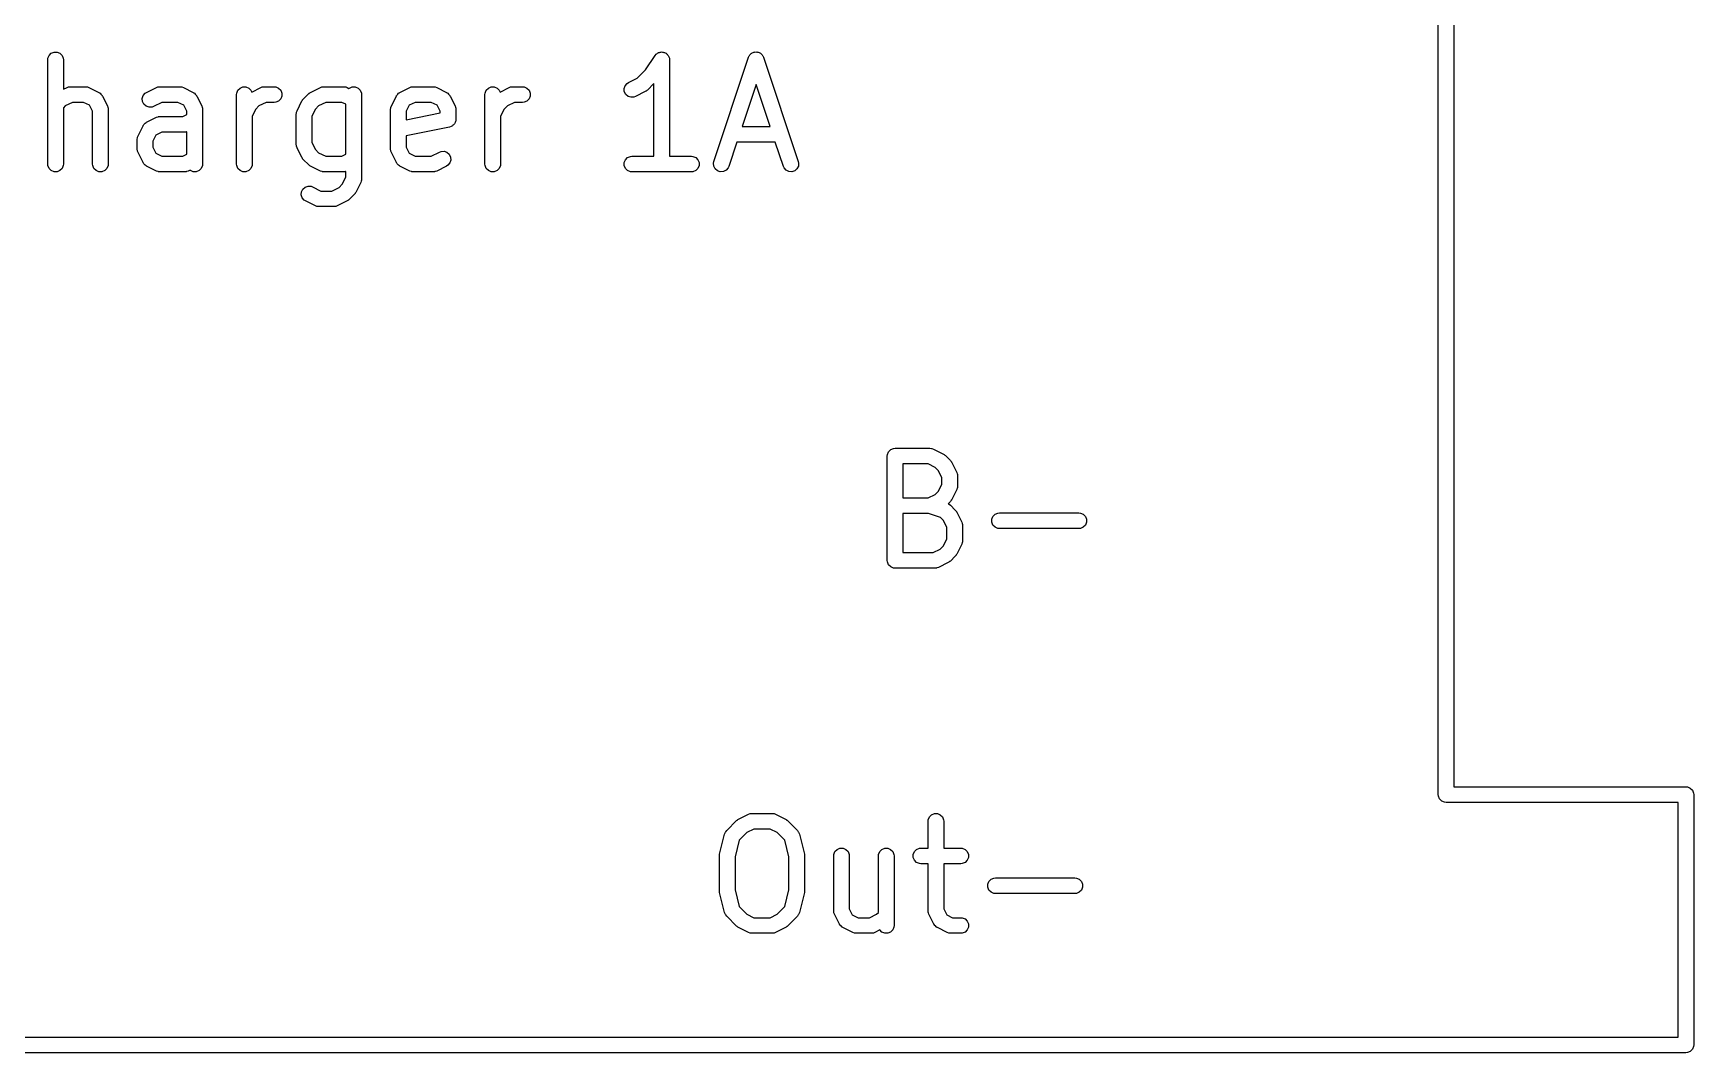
# Model space of a CAD drawing. Extents: x 2.5 to 13.9, y -9.4 to -3.9.
# Drawn here: x 10.702 to 11.329, y -9.245 to -8.86 of the extents above; entities that cross this region are included whole.
import ezdxf

# ---------------------------------------------------------------- set-up
doc = ezdxf.new("R2010")
doc.units = 0
doc.header["$MEASUREMENT"] = 0
doc.layers.add('BLACK', color=7, linetype='CONTINUOUS')

msp = doc.modelspace()

# ---------------------------------------------------------------- linework, layer by layer
at = {"layer": 'BLACK', "linetype": 'CONTINUOUS'}
for p, q in [((11.23215, -9.14777), (11.23215, -8.63989)), ((11.23806, -8.64285), (11.23806, -9.14481)), ((10.7079, -8.86876), (10.70871, -8.86794)), ((10.70871, -8.86794), (10.70978, -8.8675)), ((10.70978, -8.8675), (10.71093, -8.8675)), ((10.71093, -8.8675), (10.712, -8.86794)), ((10.712, -8.86794), (10.71281, -8.86876)), ((10.93723, -8.86815), (10.93744, -8.86794)), ((10.93744, -8.86794), (10.9377, -8.86783)), ((10.9377, -8.86783), (10.93794, -8.86767)), ((10.93794, -8.86767), (10.93823, -8.86761)), ((10.93823, -8.86761), (10.9385, -8.8675)), ((10.9385, -8.8675), (10.93879, -8.8675)), ((10.93879, -8.8675), (10.93907, -8.86745)), ((10.93907, -8.86745), (10.93936, -8.8675)), ((10.93936, -8.8675), (10.93965, -8.8675)), ((10.93965, -8.8675), (10.93992, -8.86761)), ((10.93992, -8.86761), (10.9402, -8.86767)), ((10.9402, -8.86767), (10.94045, -8.86783)), ((10.94045, -8.86783), (10.94072, -8.86794)), ((10.94072, -8.86794), (10.94092, -8.86815)), ((10.97289, -8.86807), (10.97308, -8.86797)), ((10.97308, -8.86797), (10.97324, -8.86783)), ((10.97324, -8.86783), (10.97359, -8.86772)), ((10.97359, -8.86772), (10.97392, -8.86755)), ((10.97392, -8.86755), (10.97413, -8.86754)), ((10.97413, -8.86754), (10.97433, -8.86747)), ((10.97433, -8.86747), (10.9747, -8.8675)), ((10.9747, -8.8675), (10.97507, -8.86747)), ((10.97507, -8.86747), (10.97527, -8.86754)), ((10.97527, -8.86754), (10.97548, -8.86755)), ((10.97548, -8.86755), (10.97581, -8.86772)), ((10.97581, -8.86772), (10.97616, -8.86783)), ((10.97616, -8.86783), (10.97632, -8.86797)), ((10.97632, -8.86797), (10.97651, -8.86807)), ((10.7074, -8.8704), (10.70746, -8.86982)), ((10.7074, -8.90977), (10.7074, -8.8704)), ((10.70746, -8.86982), (10.7079, -8.86876)), ((10.71281, -8.86876), (10.71325, -8.86982)), ((10.71325, -8.86982), (10.71331, -8.8704)), ((10.71331, -8.8704), (10.71331, -8.88156)), ((10.92983, -8.87735), (10.93303, -8.87414)), ((10.93303, -8.87414), (10.93662, -8.86876)), ((10.93662, -8.86876), (10.93699, -8.86831)), ((10.93662, -8.86876), (10.93662, -8.86876)), ((10.93662, -8.86876), (10.93662, -8.86876)), ((10.93662, -8.86876), (10.93662, -8.86876)), ((10.93699, -8.86831), (10.93723, -8.86815)), ((10.94092, -8.86815), (10.94116, -8.86831)), ((10.94116, -8.86831), (10.94133, -8.86855)), ((10.94133, -8.86855), (10.94153, -8.86876)), ((10.94153, -8.86876), (10.94164, -8.86903)), ((10.94164, -8.86903), (10.9418, -8.86927)), ((10.9418, -8.86927), (10.94186, -8.86955)), ((10.94186, -8.86955), (10.94197, -8.86982)), ((10.94197, -8.86982), (10.94203, -8.87039)), ((10.94203, -8.87039), (10.94203, -8.8704)), ((10.94203, -8.8704), (10.94203, -8.8704)), ((10.94203, -8.8704), (10.94203, -8.8704)), ((10.94203, -8.8704), (10.94203, -8.90682)), ((10.95877, -8.90883), (10.9719, -8.86946)), ((10.9719, -8.86946), (10.97213, -8.86894)), ((10.97213, -8.86894), (10.97227, -8.86878)), ((10.97227, -8.86878), (10.97236, -8.86859)), ((10.97236, -8.86859), (10.97264, -8.86835)), ((10.97264, -8.86835), (10.97289, -8.86807)), ((10.97651, -8.86807), (10.97675, -8.86835)), ((10.97675, -8.86835), (10.97703, -8.86859)), ((10.97703, -8.86859), (10.97712, -8.86878)), ((10.97712, -8.86878), (10.97726, -8.86894)), ((10.97726, -8.86894), (10.9775, -8.86946)), ((10.9775, -8.86946), (10.99062, -8.90883)), ((10.9249, -8.88128), (10.92526, -8.88018)), ((10.92526, -8.88018), (10.92602, -8.87931)), ((10.92602, -8.87931), (10.92651, -8.87901)), ((10.92651, -8.87901), (10.92983, -8.87735)), ((10.93612, -8.8794), (10.93367, -8.88186)), ((10.93612, -8.90682), (10.93612, -8.8794)), ((10.9747, -8.87974), (10.96942, -8.89557)), ((10.97997, -8.89557), (10.9747, -8.87974)), ((10.71331, -8.88156), (10.71466, -8.88088)), ((10.71668, -8.88647), (10.71398, -8.88782)), ((10.71466, -8.88088), (10.7152, -8.88067)), ((10.7152, -8.88067), (10.71531, -8.88067)), ((10.71531, -8.88067), (10.7154, -8.88063)), ((10.7154, -8.88063), (10.71598, -8.88057)), ((10.71598, -8.88057), (10.7216, -8.88057)), ((10.72091, -8.88647), (10.71668, -8.88647)), ((10.72315, -8.8876), (10.72091, -8.88647)), ((10.7216, -8.88057), (10.72218, -8.88063)), ((10.72218, -8.88063), (10.72228, -8.88067)), ((10.72228, -8.88067), (10.72238, -8.88067)), ((10.72238, -8.88067), (10.72292, -8.88088)), ((10.72292, -8.88088), (10.72667, -8.88276)), ((10.72667, -8.88276), (10.72677, -8.88282)), ((10.72677, -8.88282), (10.72682, -8.88283)), ((10.72682, -8.88283), (10.72687, -8.88288)), ((10.72687, -8.88288), (10.72716, -8.88306)), ((10.72716, -8.88306), (10.72741, -8.88334)), ((10.72741, -8.88334), (10.72769, -8.88359)), ((10.72769, -8.88359), (10.72787, -8.88388)), ((10.72787, -8.88388), (10.72792, -8.88393)), ((10.72792, -8.88393), (10.72793, -8.88398)), ((10.72793, -8.88398), (10.72799, -8.88408)), ((10.72799, -8.88408), (10.72987, -8.88783)), ((10.74305, -8.88503), (10.74341, -8.88393)), ((10.74313, -8.88618), (10.74305, -8.88503)), ((10.74364, -8.88721), (10.74313, -8.88618)), ((10.74341, -8.88393), (10.74417, -8.88306)), ((10.74417, -8.88306), (10.74466, -8.88276)), ((10.74466, -8.88276), (10.74841, -8.88088)), ((10.75042, -8.88647), (10.7473, -8.88804)), ((10.74841, -8.88088), (10.74895, -8.88067)), ((10.74895, -8.88067), (10.74905, -8.88067)), ((10.74905, -8.88067), (10.74915, -8.88063)), ((10.74915, -8.88063), (10.74973, -8.88057)), ((10.74973, -8.88057), (10.75722, -8.88057)), ((10.75653, -8.88647), (10.75042, -8.88647)), ((10.75877, -8.8876), (10.75653, -8.88647)), ((10.75722, -8.88057), (10.7578, -8.88063)), ((10.7578, -8.88063), (10.7579, -8.88067)), ((10.7579, -8.88067), (10.758, -8.88067)), ((10.758, -8.88067), (10.75855, -8.88088)), ((10.75855, -8.88088), (10.76229, -8.88276)), ((10.76229, -8.88276), (10.76239, -8.88282)), ((10.76239, -8.88282), (10.76244, -8.88283)), ((10.76244, -8.88283), (10.76249, -8.88288)), ((10.76249, -8.88288), (10.76278, -8.88306)), ((10.76278, -8.88306), (10.76303, -8.88334)), ((10.76303, -8.88334), (10.76331, -8.88359)), ((10.76331, -8.88359), (10.76349, -8.88388)), ((10.76349, -8.88388), (10.76354, -8.88393)), ((10.76354, -8.88393), (10.76355, -8.88398)), ((10.76355, -8.88398), (10.76362, -8.88408)), ((10.76362, -8.88408), (10.76549, -8.88783)), ((10.77864, -8.88352), (10.7787, -8.88295)), ((10.77864, -8.90977), (10.77864, -8.88352)), ((10.7787, -8.88295), (10.77914, -8.88188)), ((10.77914, -8.88188), (10.77996, -8.88107)), ((10.77996, -8.88107), (10.78102, -8.88063)), ((10.78102, -8.88063), (10.78217, -8.88063)), ((10.78217, -8.88063), (10.78324, -8.88107)), ((10.78324, -8.88107), (10.78405, -8.88188)), ((10.78405, -8.88188), (10.78435, -8.88259)), ((10.78435, -8.88259), (10.78778, -8.88088)), ((10.78979, -8.88647), (10.7871, -8.88782)), ((10.78778, -8.88088), (10.78832, -8.88067)), ((10.78832, -8.88067), (10.78842, -8.88067)), ((10.78842, -8.88067), (10.78852, -8.88063)), ((10.78852, -8.88063), (10.7891, -8.88057)), ((10.7891, -8.88057), (10.79285, -8.88057)), ((10.79285, -8.88647), (10.78979, -8.88647)), ((10.79285, -8.88057), (10.79342, -8.88063)), ((10.79342, -8.88642), (10.79285, -8.88647)), ((10.79342, -8.88063), (10.79449, -8.88107)), ((10.79449, -8.88598), (10.79342, -8.88642)), ((10.79449, -8.88107), (10.7953, -8.88188)), ((10.7953, -8.88516), (10.79449, -8.88598)), ((10.7953, -8.88188), (10.79574, -8.88295)), ((10.79574, -8.8841), (10.7953, -8.88516)), ((10.79574, -8.88295), (10.79574, -8.8841)), ((10.80145, -8.8897), (10.80333, -8.88595)), ((10.80333, -8.88595), (10.80348, -8.8857)), ((10.80348, -8.8857), (10.80351, -8.88563)), ((10.80351, -8.88563), (10.80358, -8.88555)), ((10.80358, -8.88555), (10.80364, -8.88546)), ((10.80364, -8.88546), (10.80369, -8.88541)), ((10.80369, -8.88541), (10.80388, -8.88518)), ((10.80388, -8.88518), (10.80576, -8.88331)), ((10.80576, -8.88331), (10.80598, -8.88312)), ((10.80598, -8.88312), (10.80603, -8.88306)), ((10.80603, -8.88306), (10.80612, -8.88301)), ((10.80612, -8.88301), (10.8062, -8.88294)), ((10.8062, -8.88294), (10.80627, -8.88291)), ((10.80627, -8.88291), (10.80652, -8.88276)), ((10.80652, -8.88276), (10.81027, -8.88088)), ((10.81229, -8.88647), (10.80959, -8.88782)), ((10.81027, -8.88088), (10.81081, -8.88067)), ((10.81081, -8.88067), (10.81092, -8.88067)), ((10.81092, -8.88067), (10.81102, -8.88063)), ((10.81102, -8.88063), (10.81159, -8.88057)), ((10.81159, -8.88057), (10.81909, -8.88057)), ((10.81839, -8.88647), (10.81229, -8.88647)), ((10.81989, -8.88722), (10.81839, -8.88647)), ((10.81909, -8.88057), (10.81967, -8.88063)), ((10.81967, -8.88063), (10.81977, -8.88067)), ((10.81977, -8.88067), (10.81987, -8.88067)), ((10.81987, -8.88067), (10.82041, -8.88088)), ((10.82041, -8.88088), (10.82106, -8.88121)), ((10.82106, -8.88121), (10.8212, -8.88107)), ((10.8212, -8.88107), (10.82227, -8.88063)), ((10.82227, -8.88063), (10.82342, -8.88063)), ((10.82342, -8.88063), (10.82448, -8.88107)), ((10.82448, -8.88107), (10.8253, -8.88188)), ((10.8253, -8.88188), (10.82574, -8.88295)), ((10.82574, -8.88295), (10.82579, -8.88352)), ((10.82579, -8.88352), (10.82579, -8.91539)), ((10.83707, -8.88783), (10.83895, -8.88408)), ((10.83895, -8.88408), (10.83901, -8.88398)), ((10.83901, -8.88398), (10.83902, -8.88393)), ((10.83902, -8.88393), (10.83907, -8.88388)), ((10.83907, -8.88388), (10.83926, -8.88359)), ((10.83926, -8.88359), (10.83954, -8.88334)), ((10.83954, -8.88334), (10.83978, -8.88306)), ((10.83978, -8.88306), (10.84007, -8.88288)), ((10.84007, -8.88288), (10.84013, -8.88283)), ((10.84013, -8.88283), (10.84017, -8.88282)), ((10.84017, -8.88282), (10.84027, -8.88276)), ((10.84027, -8.88276), (10.84402, -8.88088)), ((10.84604, -8.88647), (10.84379, -8.8876)), ((10.84402, -8.88088), (10.84456, -8.88067)), ((10.84456, -8.88067), (10.84466, -8.88067)), ((10.84466, -8.88067), (10.84476, -8.88063)), ((10.84476, -8.88063), (10.84534, -8.88057)), ((10.84534, -8.88057), (10.85284, -8.88057)), ((10.85214, -8.88647), (10.84604, -8.88647)), ((10.85439, -8.8876), (10.85214, -8.88647)), ((10.85284, -8.88057), (10.85341, -8.88063)), ((10.85341, -8.88063), (10.85351, -8.88067)), ((10.85351, -8.88067), (10.85362, -8.88067)), ((10.85362, -8.88067), (10.85416, -8.88088)), ((10.85416, -8.88088), (10.85791, -8.88276)), ((10.85791, -8.88276), (10.858, -8.88282)), ((10.858, -8.88282), (10.85805, -8.88283)), ((10.85805, -8.88283), (10.85811, -8.88288)), ((10.85811, -8.88288), (10.8584, -8.88306)), ((10.8584, -8.88306), (10.85864, -8.88334)), ((10.85864, -8.88334), (10.85892, -8.88359)), ((10.85892, -8.88359), (10.8591, -8.88388)), ((10.8591, -8.88388), (10.85915, -8.88393)), ((10.85915, -8.88393), (10.85917, -8.88398)), ((10.85917, -8.88398), (10.85923, -8.88408)), ((10.85923, -8.88408), (10.8611, -8.88783)), ((10.87238, -8.88352), (10.87244, -8.88295)), ((10.87238, -8.90977), (10.87238, -8.88352)), ((10.87244, -8.88295), (10.87288, -8.88188)), ((10.87288, -8.88188), (10.87369, -8.88107)), ((10.87369, -8.88107), (10.87476, -8.88063)), ((10.87476, -8.88063), (10.87591, -8.88063)), ((10.87591, -8.88063), (10.87698, -8.88107)), ((10.87698, -8.88107), (10.87779, -8.88188)), ((10.87779, -8.88188), (10.87809, -8.88259)), ((10.87809, -8.88259), (10.88151, -8.88088)), ((10.88353, -8.88647), (10.88083, -8.88782)), ((10.88151, -8.88088), (10.88205, -8.88067)), ((10.88205, -8.88067), (10.88216, -8.88067)), ((10.88216, -8.88067), (10.88226, -8.88063)), ((10.88226, -8.88063), (10.88283, -8.88057)), ((10.88283, -8.88057), (10.88658, -8.88057)), ((10.88658, -8.88647), (10.88353, -8.88647)), ((10.88658, -8.88057), (10.88716, -8.88063)), ((10.88716, -8.88642), (10.88658, -8.88647)), ((10.88716, -8.88063), (10.88822, -8.88107)), ((10.88822, -8.88598), (10.88716, -8.88642)), ((10.88822, -8.88107), (10.88904, -8.88188)), ((10.88904, -8.88516), (10.88822, -8.88598)), ((10.88904, -8.88188), (10.88948, -8.88295)), ((10.88948, -8.8841), (10.88904, -8.88516)), ((10.88948, -8.88295), (10.88948, -8.8841)), ((10.92498, -8.88243), (10.9249, -8.88128)), ((10.9255, -8.88346), (10.92498, -8.88243)), ((10.92637, -8.88421), (10.9255, -8.88346)), ((10.92746, -8.88458), (10.92637, -8.88421)), ((10.92861, -8.88449), (10.92746, -8.88458)), ((10.92915, -8.88429), (10.92861, -8.88449)), ((10.9329, -8.88241), (10.92915, -8.88429)), ((10.93315, -8.88226), (10.9329, -8.88241)), ((10.93322, -8.88223), (10.93315, -8.88226)), ((10.9333, -8.88216), (10.93322, -8.88223)), ((10.93339, -8.8821), (10.9333, -8.88216)), ((10.93344, -8.88205), (10.93339, -8.8821)), ((10.93367, -8.88186), (10.93344, -8.88205)), ((10.71398, -8.88782), (10.71331, -8.88849)), ((10.71331, -8.88849), (10.71331, -8.90977)), ((10.72428, -8.88984), (10.72315, -8.8876)), ((10.72428, -8.90977), (10.72428, -8.88984)), ((10.72987, -8.88783), (10.73008, -8.88837)), ((10.73008, -8.88837), (10.73008, -8.88847)), ((10.73008, -8.88847), (10.73012, -8.88857)), ((10.73012, -8.88857), (10.73018, -8.88915)), ((10.73018, -8.88915), (10.73018, -8.90977)), ((10.74451, -8.88796), (10.74364, -8.88721)), ((10.74561, -8.88833), (10.74451, -8.88796)), ((10.74466, -8.894), (10.74841, -8.89213)), ((10.74676, -8.88824), (10.74561, -8.88833)), ((10.7473, -8.88804), (10.74676, -8.88824)), ((10.74841, -8.89213), (10.74895, -8.89192)), ((10.74895, -8.89192), (10.74905, -8.89191)), ((10.74905, -8.89191), (10.74915, -8.89187)), ((10.74915, -8.89187), (10.74973, -8.89182)), ((10.74973, -8.89182), (10.7584, -8.89182)), ((10.7584, -8.89182), (10.7599, -8.89107)), ((10.7599, -8.88984), (10.75877, -8.8876)), ((10.7599, -8.89107), (10.7599, -8.88984)), ((10.76549, -8.88783), (10.7657, -8.88837)), ((10.7657, -8.88837), (10.7657, -8.88847)), ((10.7657, -8.88847), (10.76574, -8.88857)), ((10.76574, -8.88857), (10.7658, -8.88915)), ((10.7658, -8.88915), (10.7658, -8.90977)), ((10.7859, -8.88902), (10.78455, -8.89172)), ((10.78455, -8.89172), (10.78455, -8.90977)), ((10.7871, -8.88782), (10.7859, -8.88902)), ((10.80114, -8.89102), (10.8012, -8.89044)), ((10.80114, -8.90227), (10.80114, -8.89102)), ((10.8012, -8.89044), (10.80124, -8.89035)), ((10.80124, -8.89035), (10.80125, -8.89024)), ((10.80125, -8.89024), (10.80145, -8.8897)), ((10.8084, -8.88902), (10.80705, -8.89172)), ((10.80705, -8.89172), (10.80705, -8.90157)), ((10.80959, -8.88782), (10.8084, -8.88902)), ((10.81989, -8.90607), (10.81989, -8.88722)), ((10.83676, -8.88915), (10.83682, -8.88857)), ((10.83676, -8.90414), (10.83676, -8.88915)), ((10.83682, -8.88857), (10.83686, -8.88847)), ((10.83686, -8.88847), (10.83687, -8.88837)), ((10.83687, -8.88837), (10.83707, -8.88783)), ((10.84379, -8.8876), (10.84267, -8.88984)), ((10.84267, -8.88984), (10.84267, -8.89304)), ((10.84267, -8.89304), (10.85551, -8.89047)), ((10.85551, -8.88984), (10.85439, -8.8876)), ((10.85551, -8.89047), (10.85551, -8.88984)), ((10.8611, -8.88783), (10.86131, -8.88837)), ((10.86131, -8.88837), (10.86132, -8.88847)), ((10.86132, -8.88847), (10.86136, -8.88857)), ((10.86136, -8.88857), (10.86141, -8.88915)), ((10.86141, -8.8929), (10.86136, -8.89347)), ((10.86141, -8.88915), (10.86141, -8.8929)), ((10.87964, -8.88902), (10.87829, -8.89172)), ((10.87829, -8.89172), (10.87829, -8.90977)), ((10.88083, -8.88782), (10.87964, -8.88902)), ((10.74125, -8.89961), (10.74146, -8.89907)), ((10.74146, -8.89907), (10.74334, -8.89532)), ((10.74334, -8.89532), (10.7434, -8.89523)), ((10.7434, -8.89523), (10.74341, -8.89518)), ((10.74341, -8.89518), (10.74346, -8.89513)), ((10.74346, -8.89513), (10.74364, -8.89483)), ((10.74364, -8.89483), (10.74392, -8.89459)), ((10.74392, -8.89459), (10.74417, -8.89431)), ((10.74417, -8.89431), (10.74446, -8.89413)), ((10.74446, -8.89413), (10.74451, -8.89408)), ((10.74451, -8.89408), (10.74456, -8.89406)), ((10.74456, -8.89406), (10.74466, -8.894)), ((10.74818, -8.89885), (10.74705, -8.90109)), ((10.75042, -8.89772), (10.74818, -8.89885)), ((10.7591, -8.89772), (10.75042, -8.89772)), ((10.75968, -8.89767), (10.7591, -8.89772)), ((10.75977, -8.89763), (10.75968, -8.89767)), ((10.75988, -8.89762), (10.75977, -8.89763)), ((10.7599, -8.89761), (10.75988, -8.89762)), ((10.7599, -8.90607), (10.7599, -8.89761)), ((10.85904, -8.89579), (10.84267, -8.89907)), ((10.84267, -8.89907), (10.84267, -8.90345)), ((10.85959, -8.89562), (10.85904, -8.89579)), ((10.85984, -8.89546), (10.85959, -8.89562)), ((10.8601, -8.89535), (10.85984, -8.89546)), ((10.86031, -8.89514), (10.8601, -8.89535)), ((10.86055, -8.89498), (10.86031, -8.89514)), ((10.86071, -8.89474), (10.86055, -8.89498)), ((10.86092, -8.89454), (10.86071, -8.89474)), ((10.86103, -8.89427), (10.86092, -8.89454)), ((10.86119, -8.89402), (10.86103, -8.89427)), ((10.86125, -8.89374), (10.86119, -8.89402)), ((10.86136, -8.89347), (10.86125, -8.89374)), ((10.96942, -8.89557), (10.97997, -8.89557)), ((10.74115, -8.90039), (10.74121, -8.89982)), ((10.74115, -8.90414), (10.74115, -8.90039)), ((10.74121, -8.90472), (10.74115, -8.90414)), ((10.74121, -8.89982), (10.74125, -8.89972)), ((10.74125, -8.90482), (10.74121, -8.90472)), ((10.74125, -8.89972), (10.74125, -8.89961)), ((10.74125, -8.90492), (10.74125, -8.90482)), ((10.74146, -8.90546), (10.74125, -8.90492)), ((10.74334, -8.90921), (10.74146, -8.90546)), ((10.74705, -8.90109), (10.74705, -8.90345)), ((10.74705, -8.90345), (10.74818, -8.90569)), ((10.8012, -8.90285), (10.80114, -8.90227)), ((10.80124, -8.90294), (10.8012, -8.90285)), ((10.80125, -8.90305), (10.80124, -8.90294)), ((10.80145, -8.90359), (10.80125, -8.90305)), ((10.80333, -8.90734), (10.80145, -8.90359)), ((10.80705, -8.90157), (10.8084, -8.90427)), ((10.8084, -8.90427), (10.80959, -8.90547)), ((10.80959, -8.90547), (10.81229, -8.90682)), ((10.83682, -8.90472), (10.83676, -8.90414)), ((10.83686, -8.90482), (10.83682, -8.90472)), ((10.83687, -8.90492), (10.83686, -8.90482)), ((10.83707, -8.90546), (10.83687, -8.90492)), ((10.83895, -8.90921), (10.83707, -8.90546)), ((10.84267, -8.90345), (10.84379, -8.90569)), ((10.85214, -8.90682), (10.85527, -8.90525)), ((10.85527, -8.90525), (10.85581, -8.90505)), ((10.85581, -8.90505), (10.85696, -8.90496)), ((10.85696, -8.90496), (10.85805, -8.90533)), ((10.85805, -8.90533), (10.85892, -8.90608)), ((10.96745, -8.90147), (10.96438, -8.9107)), ((10.98194, -8.90147), (10.96745, -8.90147)), ((10.98502, -8.9107), (10.98194, -8.90147)), ((10.70746, -8.91034), (10.7074, -8.90977)), ((10.7079, -8.91141), (10.70746, -8.91034)), ((10.70871, -8.91222), (10.7079, -8.91141)), ((10.71281, -8.91141), (10.712, -8.91222)), ((10.71325, -8.91034), (10.71281, -8.91141)), ((10.71331, -8.90977), (10.71325, -8.91034)), ((10.72433, -8.91034), (10.72428, -8.90977)), ((10.72477, -8.91141), (10.72433, -8.91034)), ((10.72559, -8.91222), (10.72477, -8.91141)), ((10.72968, -8.91141), (10.72887, -8.91222)), ((10.73012, -8.91034), (10.72968, -8.91141)), ((10.73018, -8.90977), (10.73012, -8.91034)), ((10.7434, -8.90931), (10.74334, -8.90921)), ((10.74341, -8.90936), (10.7434, -8.90931)), ((10.74346, -8.90941), (10.74341, -8.90936)), ((10.74364, -8.9097), (10.74346, -8.90941)), ((10.74392, -8.90995), (10.74364, -8.9097)), ((10.74417, -8.91023), (10.74392, -8.90995)), ((10.74446, -8.91041), (10.74417, -8.91023)), ((10.74451, -8.91046), (10.74446, -8.91041)), ((10.74456, -8.91047), (10.74451, -8.91046)), ((10.74466, -8.91053), (10.74456, -8.91047)), ((10.74841, -8.91241), (10.74466, -8.91053)), ((10.74818, -8.90569), (10.75042, -8.90682)), ((10.75042, -8.90682), (10.7584, -8.90682)), ((10.7584, -8.90682), (10.7599, -8.90607)), ((10.7653, -8.91141), (10.76449, -8.91222)), ((10.76574, -8.91034), (10.7653, -8.91141)), ((10.7658, -8.90977), (10.76574, -8.91034)), ((10.7787, -8.91034), (10.77864, -8.90977)), ((10.77914, -8.91141), (10.7787, -8.91034)), ((10.77996, -8.91222), (10.77914, -8.91141)), ((10.78405, -8.91141), (10.78324, -8.91222)), ((10.78449, -8.91034), (10.78405, -8.91141)), ((10.78455, -8.90977), (10.78449, -8.91034)), ((10.80348, -8.90759), (10.80333, -8.90734)), ((10.80351, -8.90766), (10.80348, -8.90759)), ((10.80358, -8.90774), (10.80351, -8.90766)), ((10.80364, -8.90783), (10.80358, -8.90774)), ((10.80369, -8.90788), (10.80364, -8.90783)), ((10.80388, -8.90811), (10.80369, -8.90788)), ((10.80576, -8.90998), (10.80388, -8.90811)), ((10.80598, -8.91017), (10.80576, -8.90998)), ((10.80603, -8.91023), (10.80598, -8.91017)), ((10.80612, -8.91028), (10.80603, -8.91023)), ((10.8062, -8.91035), (10.80612, -8.91028)), ((10.80627, -8.91038), (10.8062, -8.91035)), ((10.80652, -8.91053), (10.80627, -8.91038)), ((10.81027, -8.91241), (10.80652, -8.91053)), ((10.81229, -8.90682), (10.81839, -8.90682)), ((10.81839, -8.90682), (10.81989, -8.90607)), ((10.83901, -8.90931), (10.83895, -8.90921)), ((10.83902, -8.90936), (10.83901, -8.90931)), ((10.83907, -8.90941), (10.83902, -8.90936)), ((10.83926, -8.9097), (10.83907, -8.90941)), ((10.83954, -8.90995), (10.83926, -8.9097)), ((10.83978, -8.91023), (10.83954, -8.90995)), ((10.84007, -8.91041), (10.83978, -8.91023)), ((10.84013, -8.91046), (10.84007, -8.91041)), ((10.84017, -8.91047), (10.84013, -8.91046)), ((10.84027, -8.91053), (10.84017, -8.91047)), ((10.84402, -8.91241), (10.84027, -8.91053)), ((10.84379, -8.90569), (10.84604, -8.90682)), ((10.84604, -8.90682), (10.85214, -8.90682)), ((10.85791, -8.91053), (10.85416, -8.91241)), ((10.8584, -8.91023), (10.85791, -8.91053)), ((10.85915, -8.90936), (10.8584, -8.91023)), ((10.85892, -8.90608), (10.85944, -8.90711)), ((10.85952, -8.90826), (10.85915, -8.90936)), ((10.85944, -8.90711), (10.85952, -8.90826)), ((10.87244, -8.91034), (10.87238, -8.90977)), ((10.87288, -8.91141), (10.87244, -8.91034)), ((10.87369, -8.91222), (10.87288, -8.91141)), ((10.87779, -8.91141), (10.87698, -8.91222)), ((10.87823, -8.91034), (10.87779, -8.91141)), ((10.87829, -8.90977), (10.87823, -8.91034)), ((10.92493, -8.90919), (10.92537, -8.90813)), ((10.92493, -8.91034), (10.92493, -8.90919)), ((10.92537, -8.91141), (10.92493, -8.91034)), ((10.92537, -8.90813), (10.92619, -8.90731)), ((10.92619, -8.91222), (10.92537, -8.91141)), ((10.92619, -8.90731), (10.92725, -8.90687)), ((10.92725, -8.90687), (10.92783, -8.90682)), ((10.92783, -8.90682), (10.93612, -8.90682)), ((10.94203, -8.90682), (10.95033, -8.90682)), ((10.95033, -8.90682), (10.9509, -8.90687)), ((10.9509, -8.90687), (10.95197, -8.90731)), ((10.95197, -8.90731), (10.95278, -8.90813)), ((10.95278, -8.91141), (10.95197, -8.91222)), ((10.95278, -8.90813), (10.95322, -8.90919)), ((10.95322, -8.91034), (10.95278, -8.91141)), ((10.95322, -8.90919), (10.95322, -8.91034)), ((10.95864, -8.9094), (10.95877, -8.90883)), ((10.95873, -8.91055), (10.95864, -8.9094)), ((10.95924, -8.91158), (10.95873, -8.91055)), ((10.96011, -8.91233), (10.95924, -8.91158)), ((10.96414, -8.91123), (10.96338, -8.9121)), ((10.96438, -8.9107), (10.96414, -8.91123)), ((10.98526, -8.91123), (10.98502, -8.9107)), ((10.98601, -8.9121), (10.98526, -8.91123)), ((10.99015, -8.91158), (10.98928, -8.91233)), ((10.99067, -8.91055), (10.99015, -8.91158)), ((10.99062, -8.90883), (10.99075, -8.9094)), ((10.99075, -8.9094), (10.99067, -8.91055)), ((10.70978, -8.91266), (10.70871, -8.91222)), ((10.71093, -8.91266), (10.70978, -8.91266)), ((10.712, -8.91222), (10.71093, -8.91266)), ((10.72665, -8.91266), (10.72559, -8.91222)), ((10.7278, -8.91266), (10.72665, -8.91266)), ((10.72887, -8.91222), (10.7278, -8.91266)), ((10.74895, -8.91262), (10.74841, -8.91241)), ((10.74905, -8.91262), (10.74895, -8.91262)), ((10.74915, -8.91266), (10.74905, -8.91262)), ((10.74973, -8.91272), (10.74915, -8.91266)), ((10.7591, -8.91272), (10.74973, -8.91272)), ((10.75968, -8.91266), (10.7591, -8.91272)), ((10.75977, -8.91262), (10.75968, -8.91266)), ((10.75988, -8.91262), (10.75977, -8.91262)), ((10.76042, -8.91241), (10.75988, -8.91262)), ((10.76107, -8.91208), (10.76042, -8.91241)), ((10.76121, -8.91222), (10.76107, -8.91208)), ((10.76227, -8.91266), (10.76121, -8.91222)), ((10.76342, -8.91266), (10.76227, -8.91266)), ((10.76449, -8.91222), (10.76342, -8.91266)), ((10.78102, -8.91266), (10.77996, -8.91222)), ((10.78217, -8.91266), (10.78102, -8.91266)), ((10.78324, -8.91222), (10.78217, -8.91266)), ((10.80451, -8.91845), (10.8056, -8.91809)), ((10.8056, -8.91809), (10.80675, -8.91817)), ((10.81081, -8.91262), (10.81027, -8.91241)), ((10.81092, -8.91262), (10.81081, -8.91262)), ((10.81102, -8.91266), (10.81092, -8.91262)), ((10.81159, -8.91272), (10.81102, -8.91266)), ((10.81909, -8.91272), (10.81159, -8.91272)), ((10.81734, -8.91859), (10.81854, -8.91739)), ((10.81854, -8.91739), (10.81989, -8.9147)), ((10.81967, -8.91266), (10.81909, -8.91272)), ((10.81977, -8.91262), (10.81967, -8.91266)), ((10.81987, -8.91262), (10.81977, -8.91262)), ((10.81989, -8.91261), (10.81987, -8.91262)), ((10.81989, -8.9147), (10.81989, -8.91261)), ((10.82548, -8.91671), (10.82361, -8.92046)), ((10.82569, -8.91617), (10.82548, -8.91671)), ((10.8257, -8.91607), (10.82569, -8.91617)), ((10.82574, -8.91597), (10.8257, -8.91607)), ((10.82579, -8.91539), (10.82574, -8.91597)), ((10.84456, -8.91262), (10.84402, -8.91241)), ((10.84466, -8.91262), (10.84456, -8.91262)), ((10.84476, -8.91266), (10.84466, -8.91262)), ((10.84534, -8.91272), (10.84476, -8.91266)), ((10.85284, -8.91272), (10.84534, -8.91272)), ((10.85341, -8.91266), (10.85284, -8.91272)), ((10.85351, -8.91262), (10.85341, -8.91266)), ((10.85362, -8.91262), (10.85351, -8.91262)), ((10.85416, -8.91241), (10.85362, -8.91262)), ((10.87476, -8.91266), (10.87369, -8.91222)), ((10.87591, -8.91266), (10.87476, -8.91266)), ((10.87698, -8.91222), (10.87591, -8.91266)), ((10.92725, -8.91266), (10.92619, -8.91222)), ((10.92783, -8.91272), (10.92725, -8.91266)), ((10.95033, -8.91272), (10.92783, -8.91272)), ((10.9509, -8.91266), (10.95033, -8.91272)), ((10.95197, -8.91222), (10.9509, -8.91266)), ((10.9612, -8.9127), (10.96011, -8.91233)), ((10.96235, -8.91262), (10.9612, -8.9127)), ((10.96338, -8.9121), (10.96235, -8.91262)), ((10.98704, -8.91262), (10.98601, -8.9121)), ((10.98819, -8.9127), (10.98704, -8.91262)), ((10.98928, -8.91233), (10.98819, -8.9127)), ((10.80304, -8.92139), (10.80312, -8.92024)), ((10.8034, -8.92248), (10.80304, -8.92139)), ((10.80312, -8.92024), (10.80364, -8.91921)), ((10.80416, -8.92335), (10.8034, -8.92248)), ((10.80364, -8.91921), (10.80451, -8.91845)), ((10.80465, -8.92366), (10.80416, -8.92335)), ((10.8084, -8.92553), (10.80465, -8.92366)), ((10.80675, -8.91817), (10.80729, -8.91838)), ((10.80729, -8.91838), (10.81042, -8.91994)), ((10.81042, -8.91994), (10.81465, -8.91994)), ((10.81465, -8.91994), (10.81734, -8.91859)), ((10.82041, -8.92366), (10.81666, -8.92553)), ((10.82066, -8.9235), (10.82041, -8.92366)), ((10.82073, -8.92347), (10.82066, -8.9235)), ((10.82081, -8.92341), (10.82073, -8.92347)), ((10.8209, -8.92335), (10.82081, -8.92341)), ((10.82095, -8.92329), (10.8209, -8.92335)), ((10.82118, -8.9231), (10.82095, -8.92329)), ((10.82305, -8.92123), (10.82118, -8.9231)), ((10.82324, -8.921), (10.82305, -8.92123)), ((10.8233, -8.92095), (10.82324, -8.921)), ((10.82336, -8.92086), (10.8233, -8.92095)), ((10.82342, -8.92078), (10.82336, -8.92086)), ((10.82345, -8.92071), (10.82342, -8.92078)), ((10.82361, -8.92046), (10.82345, -8.92071)), ((10.80894, -8.92574), (10.8084, -8.92553)), ((10.80904, -8.92575), (10.80894, -8.92574)), ((10.80914, -8.92579), (10.80904, -8.92575)), ((10.80972, -8.92584), (10.80914, -8.92579)), ((10.81534, -8.92584), (10.80972, -8.92584)), ((10.81592, -8.92579), (10.81534, -8.92584)), ((10.81602, -8.92575), (10.81592, -8.92579)), ((10.81612, -8.92574), (10.81602, -8.92575)), ((10.81666, -8.92553), (10.81612, -8.92574)), ((11.02429, -9.01943), (11.02474, -9.01836)), ((11.02474, -9.01836), (11.02555, -9.01755)), ((11.02555, -9.01755), (11.02661, -9.01711)), ((11.02661, -9.01711), (11.02719, -9.01705)), ((11.02719, -9.01705), (11.04031, -9.01705)), ((11.04031, -9.01705), (11.04089, -9.01711)), ((11.04089, -9.01711), (11.04099, -9.01715)), ((11.04099, -9.01715), (11.04109, -9.01716)), ((11.04109, -9.01716), (11.04163, -9.01736)), ((11.04163, -9.01736), (11.04538, -9.01924)), ((11.02424, -9.02), (11.02429, -9.01943)), ((11.02424, -9.05937), (11.02424, -9.02)), ((11.03962, -9.02296), (11.03014, -9.02296)), ((11.03014, -9.02296), (11.03014, -9.0358)), ((11.04231, -9.02431), (11.03962, -9.02296)), ((11.04351, -9.0255), (11.04231, -9.02431)), ((11.04538, -9.01924), (11.04563, -9.01939)), ((11.04563, -9.01939), (11.0457, -9.01942)), ((11.0457, -9.01942), (11.04579, -9.01949)), ((11.04579, -9.01949), (11.04587, -9.01955)), ((11.04587, -9.01955), (11.04593, -9.01961)), ((11.04593, -9.01961), (11.04615, -9.01979)), ((11.04615, -9.01979), (11.04803, -9.02167)), ((11.04803, -9.02167), (11.04821, -9.02189)), ((11.04821, -9.02189), (11.04827, -9.02194)), ((11.04827, -9.02194), (11.04833, -9.02203)), ((11.04833, -9.02203), (11.04839, -9.02211)), ((11.04839, -9.02211), (11.04842, -9.02219)), ((11.04842, -9.02219), (11.04858, -9.02243)), ((11.04858, -9.02243), (11.05045, -9.02618)), ((11.04486, -9.0282), (11.04351, -9.0255)), ((11.04351, -9.03325), (11.04486, -9.03056)), ((11.04486, -9.03056), (11.04486, -9.0282)), ((11.05045, -9.02618), (11.05066, -9.02672)), ((11.05066, -9.02672), (11.05067, -9.02683)), ((11.05067, -9.02683), (11.05071, -9.02693)), ((11.05071, -9.02693), (11.05077, -9.0275)), ((11.05077, -9.0275), (11.05077, -9.03125)), ((11.03014, -9.0358), (11.03962, -9.0358)), ((11.03962, -9.0358), (11.04231, -9.03445)), ((11.04231, -9.03445), (11.04351, -9.03325)), ((11.04803, -9.03709), (11.04716, -9.03796)), ((11.04821, -9.03686), (11.04803, -9.03709)), ((11.04827, -9.03681), (11.04821, -9.03686)), ((11.04833, -9.03672), (11.04827, -9.03681)), ((11.04839, -9.03664), (11.04833, -9.03672)), ((11.04842, -9.03657), (11.04839, -9.03664)), ((11.04858, -9.03632), (11.04842, -9.03657)), ((11.05045, -9.03257), (11.04858, -9.03632)), ((11.05066, -9.03203), (11.05045, -9.03257)), ((11.05067, -9.03193), (11.05066, -9.03203)), ((11.05071, -9.03183), (11.05067, -9.03193)), ((11.05077, -9.03125), (11.05071, -9.03183)), ((11.03984, -9.04171), (11.03014, -9.04171)), ((11.03014, -9.04171), (11.03014, -9.05642)), ((11.04434, -9.04321), (11.03984, -9.04171)), ((11.04539, -9.04425), (11.04434, -9.04321)), ((11.04716, -9.03796), (11.0474, -9.03806)), ((11.0474, -9.03806), (11.04748, -9.03813)), ((11.04748, -9.03813), (11.04758, -9.03817)), ((11.04758, -9.03817), (11.04803, -9.03854)), ((11.04803, -9.03854), (11.0499, -9.04041)), ((11.0499, -9.04041), (11.05009, -9.04064)), ((11.05009, -9.04064), (11.05015, -9.04069)), ((11.05015, -9.04069), (11.0502, -9.04078)), ((11.0502, -9.04078), (11.05027, -9.04086)), ((11.05027, -9.04086), (11.0503, -9.04093)), ((11.0503, -9.04093), (11.05045, -9.04118)), ((11.05045, -9.04118), (11.05233, -9.04493)), ((11.06366, -9.0438), (11.06411, -9.04274)), ((11.06411, -9.04274), (11.06492, -9.04192)), ((11.06492, -9.04192), (11.06598, -9.04148)), ((11.06598, -9.04148), (11.06656, -9.04142)), ((11.06656, -9.04142), (11.09656, -9.04142)), ((11.09656, -9.04142), (11.09713, -9.04148)), ((11.09713, -9.04148), (11.0982, -9.04192)), ((11.0982, -9.04192), (11.09901, -9.04274)), ((11.09901, -9.04274), (11.09945, -9.0438)), ((11.04674, -9.04695), (11.04539, -9.04425)), ((11.04674, -9.05118), (11.04674, -9.04695)), ((11.05233, -9.04493), (11.05254, -9.04547)), ((11.05254, -9.04547), (11.05254, -9.04558)), ((11.05254, -9.04558), (11.05258, -9.04568)), ((11.05258, -9.04568), (11.05264, -9.04625)), ((11.05264, -9.04625), (11.05264, -9.05188)), ((11.06366, -9.04495), (11.06366, -9.0438)), ((11.06411, -9.04602), (11.06366, -9.04495)), ((11.06492, -9.04683), (11.06411, -9.04602)), ((11.06598, -9.04727), (11.06492, -9.04683)), ((11.06656, -9.04733), (11.06598, -9.04727)), ((11.09656, -9.04733), (11.06656, -9.04733)), ((11.09713, -9.04727), (11.09656, -9.04733)), ((11.0982, -9.04683), (11.09713, -9.04727)), ((11.09901, -9.04602), (11.0982, -9.04683)), ((11.09945, -9.04495), (11.09901, -9.04602)), ((11.09945, -9.0438), (11.09945, -9.04495)), ((11.04149, -9.05642), (11.04419, -9.05507)), ((11.04419, -9.05507), (11.04539, -9.05388)), ((11.04539, -9.05388), (11.04674, -9.05118)), ((11.05233, -9.0532), (11.05045, -9.05695)), ((11.05254, -9.05266), (11.05233, -9.0532)), ((11.05258, -9.05245), (11.05254, -9.05255)), ((11.05254, -9.05255), (11.05254, -9.05266)), ((11.05264, -9.05188), (11.05258, -9.05245)), ((11.02429, -9.05995), (11.02424, -9.05937)), ((11.02474, -9.06102), (11.02429, -9.05995)), ((11.02555, -9.06183), (11.02474, -9.06102)), ((11.02661, -9.06227), (11.02555, -9.06183)), ((11.02719, -9.06233), (11.02661, -9.06227)), ((11.03014, -9.05642), (11.04149, -9.05642)), ((11.04277, -9.06227), (11.04219, -9.06233)), ((11.04286, -9.06223), (11.04277, -9.06227)), ((11.04297, -9.06222), (11.04286, -9.06223)), ((11.04351, -9.06202), (11.04297, -9.06222)), ((11.04726, -9.06014), (11.04351, -9.06202)), ((11.04751, -9.05998), (11.04726, -9.06014)), ((11.04758, -9.05996), (11.04751, -9.05998)), ((11.04766, -9.05989), (11.04758, -9.05996)), ((11.04775, -9.05983), (11.04766, -9.05989)), ((11.0478, -9.05977), (11.04775, -9.05983)), ((11.04803, -9.05959), (11.0478, -9.05977)), ((11.0499, -9.05771), (11.04803, -9.05959)), ((11.05009, -9.05749), (11.0499, -9.05771)), ((11.05015, -9.05744), (11.05009, -9.05749)), ((11.0502, -9.05735), (11.05015, -9.05744)), ((11.05027, -9.05727), (11.0502, -9.05735)), ((11.0503, -9.05719), (11.05027, -9.05727)), ((11.05045, -9.05695), (11.0503, -9.05719)), ((11.04219, -9.06233), (11.02719, -9.06233)), ((11.23221, -9.14834), (11.23215, -9.14777)), ((11.23265, -9.14941), (11.23221, -9.14834)), ((11.23346, -9.15022), (11.23265, -9.14941)), ((11.23806, -9.14481), (11.24691, -9.14481)), ((11.24691, -9.14481), (11.32565, -9.14481)), ((11.32565, -9.14481), (11.32623, -9.14487)), ((11.32623, -9.14487), (11.32729, -9.14531)), ((11.32729, -9.14531), (11.32811, -9.14613)), ((11.32811, -9.14613), (11.32855, -9.14719)), ((11.32855, -9.14719), (11.32861, -9.14777)), ((11.32861, -9.14777), (11.32861, -9.15958)), ((10.96813, -9.15703), (10.97188, -9.15516)), ((10.97188, -9.15516), (10.97242, -9.15495)), ((10.97242, -9.15495), (10.97252, -9.15494)), ((10.97252, -9.15494), (10.97262, -9.1549)), ((10.97262, -9.1549), (10.9732, -9.15485)), ((10.9732, -9.15485), (10.9807, -9.15485)), ((10.9807, -9.15485), (10.98127, -9.1549)), ((10.98127, -9.1549), (10.98137, -9.15494)), ((10.98137, -9.15494), (10.98148, -9.15495)), ((10.98148, -9.15495), (10.98202, -9.15516)), ((10.98202, -9.15516), (10.98577, -9.15703)), ((11.03967, -9.15722), (11.04011, -9.15616)), ((11.04011, -9.15616), (11.04092, -9.15534)), ((11.04092, -9.15534), (11.04199, -9.1549)), ((11.04199, -9.1549), (11.04314, -9.1549)), ((11.04314, -9.1549), (11.0442, -9.15534)), ((11.0442, -9.15534), (11.04502, -9.15616)), ((11.04502, -9.15616), (11.04546, -9.15722)), ((11.23453, -9.15066), (11.23346, -9.15022)), ((11.2351, -9.15072), (11.23453, -9.15066)), ((11.24298, -9.15072), (11.2351, -9.15072)), ((11.3227, -9.15072), (11.24298, -9.15072)), ((11.3227, -9.15958), (11.3227, -9.15072)), ((10.96283, -9.16271), (10.96303, -9.16216)), ((10.96303, -9.16216), (10.96316, -9.16199)), ((10.96316, -9.16199), (10.96324, -9.16178)), ((10.96324, -9.16178), (10.96361, -9.16134)), ((10.96361, -9.16134), (10.96736, -9.15759)), ((10.96736, -9.15759), (10.96759, -9.1574)), ((10.96759, -9.1574), (10.96764, -9.15734)), ((10.96764, -9.15734), (10.96773, -9.15729)), ((10.96773, -9.15729), (10.96781, -9.15722)), ((10.96781, -9.15722), (10.96788, -9.15719)), ((10.96788, -9.15719), (10.96813, -9.15703)), ((10.9712, -9.1621), (10.96836, -9.16493)), ((10.97389, -9.16075), (10.9712, -9.1621)), ((10.98, -9.16075), (10.97389, -9.16075)), ((10.9827, -9.1621), (10.98, -9.16075)), ((10.98553, -9.16493), (10.9827, -9.1621)), ((10.98577, -9.15703), (10.98601, -9.15719)), ((10.98601, -9.15719), (10.98609, -9.15722)), ((10.98609, -9.15722), (10.98617, -9.15729)), ((10.98617, -9.15729), (10.98626, -9.15734)), ((10.98626, -9.15734), (10.98631, -9.1574)), ((10.98631, -9.1574), (10.98653, -9.15759)), ((10.98653, -9.15759), (10.99028, -9.16134)), ((10.99028, -9.16134), (10.99065, -9.16178)), ((10.99065, -9.16178), (10.99073, -9.16199)), ((10.99073, -9.16199), (10.99087, -9.16216)), ((10.99087, -9.16216), (10.99106, -9.16271)), ((11.03961, -9.1578), (11.03967, -9.15722)), ((11.03961, -9.16797), (11.03961, -9.1578)), ((11.04546, -9.15722), (11.04552, -9.1578)), ((11.04552, -9.1578), (11.04552, -9.16797)), ((11.3227, -9.2393), (11.3227, -9.15958)), ((11.32861, -9.15958), (11.32861, -9.24226)), ((10.96096, -9.17021), (10.96283, -9.16271)), ((10.96836, -9.16493), (10.96678, -9.17129)), ((10.98712, -9.17129), (10.98553, -9.16493)), ((10.99106, -9.16271), (10.99294, -9.17021)), ((11.00449, -9.16928), (11.0053, -9.16847)), ((11.0053, -9.16847), (11.00637, -9.16803)), ((11.00637, -9.16803), (11.00752, -9.16803)), ((11.00752, -9.16803), (11.00858, -9.16847)), ((11.00858, -9.16847), (11.0094, -9.16928)), ((11.02136, -9.16928), (11.02218, -9.16847)), ((11.02218, -9.16847), (11.02324, -9.16803)), ((11.02324, -9.16803), (11.02439, -9.16803)), ((11.02439, -9.16803), (11.02546, -9.16847)), ((11.02546, -9.16847), (11.02627, -9.16928)), ((11.03448, -9.16928), (11.0353, -9.16847)), ((11.0353, -9.16847), (11.03636, -9.16803)), ((11.03636, -9.16803), (11.03694, -9.16797)), ((11.03694, -9.16797), (11.03961, -9.16797)), ((11.04552, -9.16797), (11.05194, -9.16797)), ((11.05194, -9.16797), (11.05251, -9.16803)), ((11.05251, -9.16803), (11.05358, -9.16847)), ((11.05358, -9.16847), (11.05439, -9.16928)), ((10.96087, -9.17078), (10.96091, -9.17056)), ((10.96088, -9.17082), (10.96087, -9.17078)), ((10.96087, -9.17092), (10.96088, -9.17082)), ((10.96087, -9.18405), (10.96087, -9.17092)), ((10.96091, -9.17056), (10.96093, -9.17035)), ((10.96093, -9.17035), (10.96094, -9.17031)), ((10.96094, -9.17031), (10.96096, -9.17021)), ((10.96678, -9.17129), (10.96678, -9.18368)), ((10.98712, -9.18368), (10.98712, -9.17129)), ((10.99294, -9.17021), (10.99295, -9.17031)), ((10.99295, -9.17031), (10.99297, -9.17035)), ((10.99297, -9.17035), (10.99299, -9.17056)), ((10.99299, -9.17056), (10.99302, -9.17078)), ((10.99302, -9.17078), (10.99301, -9.17082)), ((10.99301, -9.17082), (10.99302, -9.17092)), ((10.99302, -9.17092), (10.99302, -9.18405)), ((11.00399, -9.17092), (11.00405, -9.17035)), ((11.00399, -9.19155), (11.00399, -9.17092)), ((11.00405, -9.17035), (11.00449, -9.16928)), ((11.0094, -9.16928), (11.00984, -9.17035)), ((11.00984, -9.17035), (11.0099, -9.17092)), ((11.0099, -9.17092), (11.0099, -9.19085)), ((11.02086, -9.17092), (11.02092, -9.17035)), ((11.02086, -9.1922), (11.02086, -9.17092)), ((11.02092, -9.17035), (11.02136, -9.16928)), ((11.02627, -9.16928), (11.02671, -9.17035)), ((11.02671, -9.17035), (11.02677, -9.17092)), ((11.02677, -9.17092), (11.02677, -9.19717)), ((11.03404, -9.17035), (11.03448, -9.16928)), ((11.03404, -9.1715), (11.03404, -9.17035)), ((11.03448, -9.17256), (11.03404, -9.1715)), ((11.0353, -9.17338), (11.03448, -9.17256)), ((11.03636, -9.17382), (11.0353, -9.17338)), ((11.03694, -9.17388), (11.03636, -9.17382)), ((11.03961, -9.17388), (11.03694, -9.17388)), ((11.03961, -9.19155), (11.03961, -9.17388)), ((11.05194, -9.17388), (11.04552, -9.17388)), ((11.04552, -9.17388), (11.04552, -9.19085)), ((11.05251, -9.17382), (11.05194, -9.17388)), ((11.05358, -9.17338), (11.05251, -9.17382)), ((11.05439, -9.17256), (11.05358, -9.17338)), ((11.05439, -9.16928), (11.05483, -9.17035)), ((11.05483, -9.1715), (11.05439, -9.17256)), ((11.05483, -9.17035), (11.05483, -9.1715)), ((11.06217, -9.1816), (11.06261, -9.18053)), ((11.06261, -9.18053), (11.06342, -9.17972)), ((11.06342, -9.17972), (11.06449, -9.17928)), ((11.06449, -9.17928), (11.06506, -9.17922)), ((11.06506, -9.17922), (11.09506, -9.17922)), ((11.09506, -9.17922), (11.09563, -9.17928)), ((11.09563, -9.17928), (11.0967, -9.17972)), ((11.0967, -9.17972), (11.09751, -9.18053)), ((11.09751, -9.18053), (11.09795, -9.1816)), ((10.96088, -9.18415), (10.96087, -9.18405)), ((10.96087, -9.18419), (10.96088, -9.18415)), ((10.96091, -9.18441), (10.96087, -9.18419)), ((10.96093, -9.18462), (10.96091, -9.18441)), ((10.96094, -9.18466), (10.96093, -9.18462)), ((10.96096, -9.18476), (10.96094, -9.18466)), ((10.96283, -9.19226), (10.96096, -9.18476)), ((10.96678, -9.18368), (10.96836, -9.19004)), ((10.98553, -9.19004), (10.98712, -9.18368)), ((10.99294, -9.18476), (10.99106, -9.19226)), ((10.99295, -9.18466), (10.99294, -9.18476)), ((10.99297, -9.18462), (10.99295, -9.18466)), ((10.99299, -9.18441), (10.99297, -9.18462)), ((10.99302, -9.18419), (10.99299, -9.18441)), ((10.99302, -9.18405), (10.99301, -9.18415)), ((10.99301, -9.18415), (10.99302, -9.18419)), ((11.06217, -9.18275), (11.06217, -9.1816)), ((11.06261, -9.18381), (11.06217, -9.18275)), ((11.06342, -9.18463), (11.06261, -9.18381)), ((11.06449, -9.18507), (11.06342, -9.18463)), ((11.06506, -9.18512), (11.06449, -9.18507)), ((11.09506, -9.18512), (11.06506, -9.18512)), ((11.09563, -9.18507), (11.09506, -9.18512)), ((11.0967, -9.18463), (11.09563, -9.18507)), ((11.09751, -9.18381), (11.0967, -9.18463)), ((11.09795, -9.18275), (11.09751, -9.18381)), ((11.09795, -9.1816), (11.09795, -9.18275)), ((10.96303, -9.19281), (10.96283, -9.19226)), ((10.96316, -9.19298), (10.96303, -9.19281)), ((10.96324, -9.19319), (10.96316, -9.19298)), ((10.96361, -9.19363), (10.96324, -9.19319)), ((10.96736, -9.19738), (10.96361, -9.19363)), ((10.96836, -9.19004), (10.9712, -9.19287)), ((10.9712, -9.19287), (10.97389, -9.19422)), ((10.98, -9.19422), (10.9827, -9.19287)), ((10.9827, -9.19287), (10.98553, -9.19004)), ((10.99028, -9.19363), (10.98653, -9.19738)), ((10.99065, -9.19319), (10.99028, -9.19363)), ((10.99073, -9.19298), (10.99065, -9.19319)), ((10.99087, -9.19281), (10.99073, -9.19298)), ((10.99106, -9.19226), (10.99087, -9.19281)), ((11.00405, -9.19212), (11.00399, -9.19155)), ((11.00409, -9.19222), (11.00405, -9.19212)), ((11.0041, -9.19233), (11.00409, -9.19222)), ((11.0043, -9.19287), (11.0041, -9.19233)), ((11.00618, -9.19662), (11.0043, -9.19287)), ((11.0099, -9.19085), (11.01102, -9.19309)), ((11.01102, -9.19309), (11.01326, -9.19422)), ((11.01749, -9.19422), (11.02019, -9.19287)), ((11.02019, -9.19287), (11.02086, -9.1922)), ((11.03967, -9.19212), (11.03961, -9.19155)), ((11.03971, -9.19222), (11.03967, -9.19212)), ((11.03972, -9.19233), (11.03971, -9.19222)), ((11.03992, -9.19287), (11.03972, -9.19233)), ((11.0418, -9.19662), (11.03992, -9.19287)), ((11.04552, -9.19085), (11.04664, -9.19309)), ((11.04664, -9.19309), (11.04889, -9.19422)), ((10.96759, -9.19757), (10.96736, -9.19738)), ((10.96764, -9.19763), (10.96759, -9.19757)), ((10.96773, -9.19768), (10.96764, -9.19763)), ((10.96781, -9.19775), (10.96773, -9.19768)), ((10.96788, -9.19778), (10.96781, -9.19775)), ((10.96813, -9.19794), (10.96788, -9.19778)), ((10.97188, -9.19981), (10.96813, -9.19794)), ((10.97242, -9.20002), (10.97188, -9.19981)), ((10.97252, -9.20003), (10.97242, -9.20002)), ((10.97262, -9.20007), (10.97252, -9.20003)), ((10.9732, -9.20012), (10.97262, -9.20007)), ((10.9807, -9.20012), (10.9732, -9.20012)), ((10.97389, -9.19422), (10.98, -9.19422)), ((10.98127, -9.20007), (10.9807, -9.20012)), ((10.98137, -9.20003), (10.98127, -9.20007)), ((10.98148, -9.20002), (10.98137, -9.20003)), ((10.98202, -9.19981), (10.98148, -9.20002)), ((10.98577, -9.19794), (10.98202, -9.19981)), ((10.98601, -9.19778), (10.98577, -9.19794)), ((10.98609, -9.19775), (10.98601, -9.19778)), ((10.98617, -9.19768), (10.98609, -9.19775)), ((10.98626, -9.19763), (10.98617, -9.19768)), ((10.98631, -9.19757), (10.98626, -9.19763)), ((10.98653, -9.19738), (10.98631, -9.19757)), ((11.00624, -9.19671), (11.00618, -9.19662)), ((11.00625, -9.19676), (11.00624, -9.19671)), ((11.0063, -9.19681), (11.00625, -9.19676)), ((11.00649, -9.19711), (11.0063, -9.19681)), ((11.00677, -9.19735), (11.00649, -9.19711)), ((11.00701, -9.19763), (11.00677, -9.19735)), ((11.0073, -9.19781), (11.00701, -9.19763)), ((11.00736, -9.19786), (11.0073, -9.19781)), ((11.0074, -9.19788), (11.00736, -9.19786)), ((11.0075, -9.19794), (11.0074, -9.19788)), ((11.01125, -9.19981), (11.0075, -9.19794)), ((11.01179, -9.20002), (11.01125, -9.19981)), ((11.01189, -9.20003), (11.01179, -9.20002)), ((11.01199, -9.20007), (11.01189, -9.20003)), ((11.01257, -9.20012), (11.01199, -9.20007)), ((11.01819, -9.20012), (11.01257, -9.20012)), ((11.01326, -9.19422), (11.01749, -9.19422)), ((11.01877, -9.20007), (11.01819, -9.20012)), ((11.01887, -9.20003), (11.01877, -9.20007)), ((11.01897, -9.20002), (11.01887, -9.20003)), ((11.01951, -9.19981), (11.01897, -9.20002)), ((11.02141, -9.19886), (11.01951, -9.19981)), ((11.02218, -9.19963), (11.02141, -9.19886)), ((11.02324, -9.20007), (11.02218, -9.19963)), ((11.02439, -9.20007), (11.02324, -9.20007)), ((11.02546, -9.19963), (11.02439, -9.20007)), ((11.02627, -9.19881), (11.02546, -9.19963)), ((11.02671, -9.19775), (11.02627, -9.19881)), ((11.02677, -9.19717), (11.02671, -9.19775)), ((11.04186, -9.19671), (11.0418, -9.19662)), ((11.04187, -9.19676), (11.04186, -9.19671)), ((11.04192, -9.19681), (11.04187, -9.19676)), ((11.04211, -9.19711), (11.04192, -9.19681)), ((11.04239, -9.19735), (11.04211, -9.19711)), ((11.04263, -9.19763), (11.04239, -9.19735)), ((11.04292, -9.19781), (11.04263, -9.19763)), ((11.04298, -9.19786), (11.04292, -9.19781)), ((11.04302, -9.19788), (11.04298, -9.19786)), ((11.04312, -9.19794), (11.04302, -9.19788)), ((11.04687, -9.19981), (11.04312, -9.19794)), ((11.04741, -9.20002), (11.04687, -9.19981)), ((11.04751, -9.20003), (11.04741, -9.20002)), ((11.04761, -9.20007), (11.04751, -9.20003)), ((11.04819, -9.20012), (11.04761, -9.20007)), ((11.05194, -9.20012), (11.04819, -9.20012)), ((11.04889, -9.19422), (11.05194, -9.19422)), ((11.05194, -9.19422), (11.05251, -9.19427)), ((11.05251, -9.20007), (11.05194, -9.20012)), ((11.05251, -9.19427), (11.05358, -9.19471)), ((11.05358, -9.19963), (11.05251, -9.20007)), ((11.05358, -9.19471), (11.05439, -9.19553)), ((11.05439, -9.19881), (11.05358, -9.19963)), ((11.05439, -9.19553), (11.05483, -9.19659)), ((11.05483, -9.19775), (11.05439, -9.19881)), ((11.05483, -9.19659), (11.05483, -9.19775)), ((10.2105, -9.2393), (11.3227, -9.2393)), ((11.32811, -9.2439), (11.32729, -9.24471)), ((11.32855, -9.24283), (11.32811, -9.2439)), ((11.32861, -9.24226), (11.32855, -9.24283)), ((11.32565, -9.24521), (10.20754, -9.24521)), ((11.32623, -9.24515), (11.32565, -9.24521)), ((11.32729, -9.24471), (11.32623, -9.24515))]:
    msp.add_line(p, q, dxfattribs=at)

doc.saveas('drawing.dxf')
